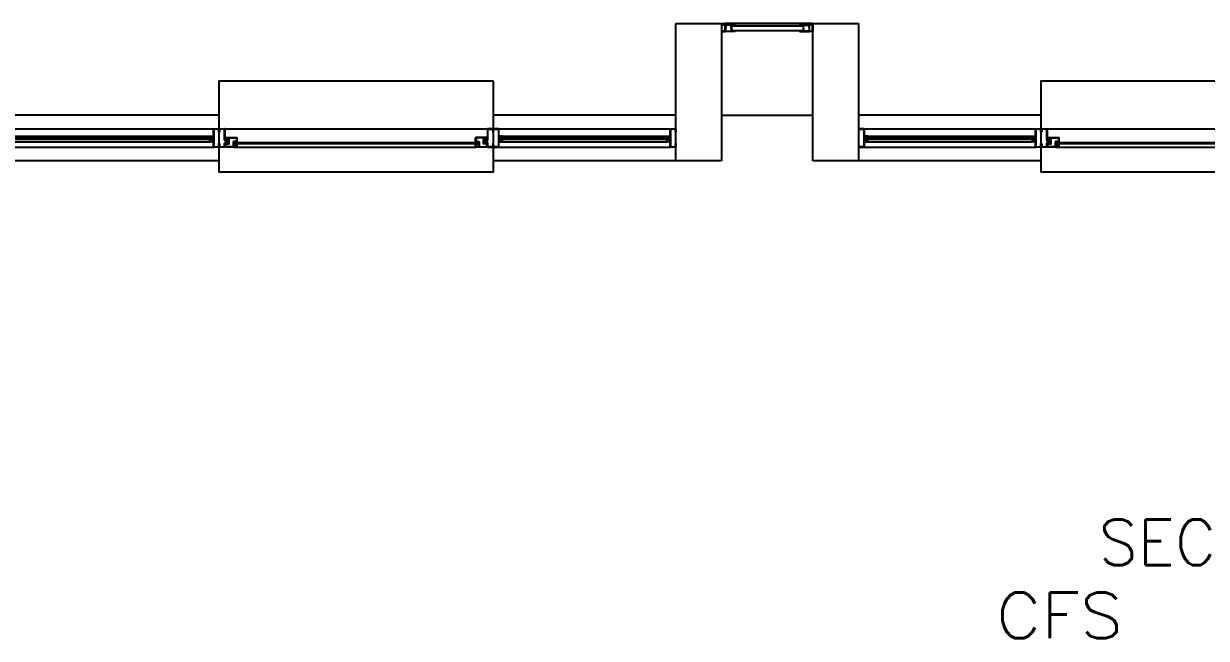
# Model space of a CAD drawing. Header units: millimetres. Extents: x 2686 to 2939, y 1294 to 1441.
# Drawn here: x 2905.04 to 2910.22, y 1361.48 to 1364.17 of the extents above; entities that cross this region are included whole.
import ezdxf

# ---------------------------------------------------------------- set-up
doc = ezdxf.new("R2010")
doc.units = ezdxf.units.MM
for name, color, linetype in [('AR-ALV', 2, 'Continuous'), ('AR-ESQ', 1, 'Continuous'), ('AR-ESTC', 3, 'Continuous'), ('AR-PEITORIL', 1, 'Continuous'), ('AR-PORTA', 1, 'Continuous'), ('AR-TXTCONG', 2, 'Continuous'), ('BC- VISTA', 1, 'Continuous'), ('BGR- VISTA', 12, 'Continuous'), ('DT-ESQ-BAGUETE-C', 1, 'Continuous'), ('DT-ESQ-MARCO-V', 1, 'Continuous'), ('DT-ESQ-PERFIL CADEIRA-C', 2, 'Continuous'), ('DT-ESQ-PERFIL CADEIRA-V', 2, 'Continuous'), ('DT-ESQ-PERFIL U-C', 2, 'Continuous'), ('DT-ESQ-PERFIL U-V', 1, 'Continuous'), ('DT-ESQ-VENEZIANA-C', 1, 'Continuous'), ('DT-ESQ-VENEZIANA-V', 1, 'Continuous'), ('DT-ESQ-VIDRO-C', 2, 'Continuous'), ('DT-TXTMOD', 1, 'Continuous'), ('TEXTO', 2, 'Continuous')]:
    doc.layers.add(name, color=color, linetype=linetype)
doc.styles.add('S10', font='simplex.shx', dxfattribs={"height": 0.1})
doc.styles.add('S16', font='simplex.shx', dxfattribs={"width": 1.1, "height": 0.16})
doc.styles.add('UNB-100', font='simplex.shx', dxfattribs={"height": 0.2})

# ---------------------------------------------------------------- blocks, each defined once
blk = doc.blocks.new('EF01A-P')
at = {"layer": 'DT-ESQ-BAGUETE-C', "ltscale": 0.1}
for points in [[(0.0015, 0.035), (0.015, 0.035), (0.015, 0.0335), (0.0015, 0.0335), (0.0015, 0.005), (0.015, 0.005), (0.015, 0.0035), (0.0015, 0.0035, -0.414214), (0, 0.005), (0, 0.0335, -0.414214)], [(0.3985, 0.035), (0.385, 0.035), (0.385, 0.0335), (0.3985, 0.0335), (0.3985, 0.005), (0.385, 0.005), (0.385, 0.0035), (0.3985, 0.0035, 0.414214), (0.4, 0.005), (0.4, 0.0335, 0.414214)]]:
    blk.add_lwpolyline(points, format="xyb", close=True, dxfattribs=at)
at = {"layer": 'DT-ESQ-PERFIL CADEIRA-C', "ltscale": 0.1}
for points in [[(0.01, 0.0015), (0.01, 0.003), (0.0015, 0.003, 1), (0.0015, 0), (0.015, 0, 0.414214), (0.0165, 0.0015), (0.0165, 0.0335), (0.043, 0.0335)], [(0.043, 0.0065), (0.018, 0.0065), (0.018, 0.0165), (0.0165, 0.0165), (0.0165, 0.0065, 0.414214), (0.018, 0.005), (0.043, 0.005), (0.0565, 0.005, 1), (0.0565, 0.008), (0.043, 0.008), (0.043, 0.02), (0.043, 0.032), (0.0565, 0.032, 1), (0.0565, 0.035), (0.043, 0.035), (0.0165, 0.035, 0.414214), (0.015, 0.0335), (0.015, 0.0015), (0.0015, 0.0015)], [(0.0415, 0.02), (0.0415, 0.032, -0.414214), (0.043, 0.0335), (0.0565, 0.0335)], [(0.0415, 0.02), (0.0415, 0.008, 0.414214), (0.043, 0.0065), (0.0565, 0.0065)], [(0.357, 0.0065), (0.382, 0.0065), (0.382, 0.0165), (0.3835, 0.0165), (0.3835, 0.0065, -0.414214), (0.382, 0.005), (0.357, 0.005), (0.3435, 0.005, -1), (0.3435, 0.008), (0.357, 0.008), (0.357, 0.02), (0.357, 0.032), (0.3435, 0.032, -1), (0.3435, 0.035), (0.357, 0.035), (0.3835, 0.035, -0.414214), (0.385, 0.0335), (0.385, 0.0015), (0.3985, 0.0015)], [(0.3585, 0.02), (0.3585, 0.032, 0.414214), (0.357, 0.0335), (0.3435, 0.0335)], [(0.3585, 0.02), (0.3585, 0.008, -0.414214), (0.357, 0.0065), (0.3435, 0.0065)], [(0.39, 0.0015), (0.39, 0.003), (0.3985, 0.003, -1), (0.3985, 0), (0.385, 0, -0.414214), (0.3835, 0.0015), (0.3835, 0.0335), (0.357, 0.0335)]]:
    blk.add_lwpolyline(points, format="xyb", dxfattribs=at)
at = {"layer": 'DT-ESQ-PERFIL CADEIRA-V', "ltscale": 0.1}
blk.add_line((0.015, 0), (0.385, 0), dxfattribs=at)
at = {"layer": 'DT-ESQ-VENEZIANA-C', "ltscale": 0.1}
for p, q in [((0.043, 0.0105), (0.357, 0.0105)), ((0.043, 0.009), (0.357, 0.009))]:
    blk.add_line(p, q, dxfattribs=at)
at = {"layer": 'DT-ESQ-VENEZIANA-V', "ltscale": 0.1}
blk.add_line((0.043, 0.031), (0.357, 0.031), dxfattribs=at)
blk = doc.blocks.new('BGR12')
at = {"layer": 'BC- VISTA'}
blk.add_lwpolyline([(0, 0.4), (0, 0), (-1.2, 0), (-1.2, 0.4)], close=True, dxfattribs=at)
blk = doc.blocks.new('EF72-P')
at = {"layer": 'AR-PEITORIL'}
for p, q in [((0.8, 0.2), (0, 0.2)), ((3.2, 0.2), (2, 0.2)), ((5.2, 0.2), (4.4, 0.2)), ((0.8, 0), (0, 0)), ((3.2, 0), (2, 0)), ((5.2, 0), (4.4, 0))]:
    blk.add_line(p, q, dxfattribs=at)
at = {"layer": 'DT-ESQ-BAGUETE-C', "ltscale": 0.1}
for points in [[(0.039, 0.095), (0.0255, 0.095), (0.0255, 0.0935), (0.039, 0.0935), (0.039, 0.0845), (0.0255, 0.0845), (0.0255, 0.083), (0.039, 0.083, 0.336705), (0.0404, 0.0841, 0.068021), (0.0405, 0.0845), (0.0405, 0.0935, 0.414214)], [(0.761, 0.095), (0.7745, 0.095), (0.7745, 0.0935), (0.761, 0.0935), (0.761, 0.0845), (0.7745, 0.0845), (0.7745, 0.083), (0.761, 0.083, -0.336705), (0.7596, 0.0841, -0.068021), (0.7595, 0.0845), (0.7595, 0.0935, -0.414214)], [(0.8765, 0.072), (0.863, 0.072), (0.863, 0.0705), (0.8765, 0.0705), (0.8765, 0.0615), (0.863, 0.0615), (0.863, 0.06), (0.8765, 0.06, 0.336705), (0.8779, 0.0611, 0.068021), (0.878, 0.0615), (0.878, 0.0705, 0.414214)], [(3.161, 0.095), (3.1745, 0.095), (3.1745, 0.0935), (3.161, 0.0935), (3.161, 0.0845), (3.1745, 0.0845), (3.1745, 0.083), (3.161, 0.083, -0.336705), (3.1596, 0.0841, -0.068021), (3.1595, 0.0845), (3.1595, 0.0935, -0.414214)], [(3.2765, 0.072), (3.263, 0.072), (3.263, 0.0705), (3.2765, 0.0705), (3.2765, 0.0615), (3.263, 0.0615), (3.263, 0.06), (3.2765, 0.06, 0.336705), (3.2779, 0.0611, 0.068021), (3.278, 0.0615), (3.278, 0.0705, 0.414214)], [(4.3235, 0.072), (4.337, 0.072), (4.337, 0.0705), (4.3235, 0.0705), (4.3235, 0.0615), (4.337, 0.0615), (4.337, 0.06), (4.3235, 0.06, -0.336705), (4.3221, 0.0611, -0.068021), (4.322, 0.0615), (4.322, 0.0705, -0.414214)], [(4.439, 0.095), (4.4255, 0.095), (4.4255, 0.0935), (4.439, 0.0935), (4.439, 0.0845), (4.4255, 0.0845), (4.4255, 0.083), (4.439, 0.083, 0.336705), (4.4404, 0.0841, 0.068021), (4.4405, 0.0845), (4.4405, 0.0935, 0.414214)], [(5.161, 0.095), (5.1745, 0.095), (5.1745, 0.0935), (5.161, 0.0935), (5.161, 0.0845), (5.1745, 0.0845), (5.1745, 0.083), (5.161, 0.083, -0.336705), (5.1596, 0.0841, -0.068021), (5.1595, 0.0845), (5.1595, 0.0935, -0.414214)]]:
    blk.add_lwpolyline(points, format="xyb", close=True, dxfattribs=at)
at = {"layer": 'DT-ESQ-MARCO-V', "ltscale": 0.1}
for p, q in [((0.0235, 0.14), (0.7765, 0.14)), ((0.8235, 0.14), (1.9765, 0.14)), ((2.0235, 0.14), (3.1765, 0.14)), ((3.2235, 0.14), (4.3765, 0.14)), ((4.4235, 0.14), (5.1765, 0.14)), ((0.0235, 0.06), (0.7765, 0.06)), ((0.876, 0.06), (1.9235, 0.06)), ((2.0235, 0.06), (3.1765, 0.06)), ((3.276, 0.06), (4.3235, 0.06)), ((4.4235, 0.06), (5.1765, 0.06))]:
    blk.add_line(p, q, dxfattribs=at)
at = {"layer": 'DT-ESQ-PERFIL U-C', "ltscale": 0.1}
for p, q in [((0.8, 0.125), (0.8, 0.1385)), ((0.8015, 0.125), (0.8, 0.125)), ((0.8015, 0.14), (0.8235, 0.14)), ((0.8235, 0.1385), (0.8015, 0.1385)), ((0.8015, 0.1385), (0.8015, 0.125)), ((0.8235, 0.14), (0.8235, 0.14)), ((0.8235, 0.09), (0.8235, 0.1385)), ((0.825, 0.14), (0.825, 0.14)), ((0.825, 0.1385), (0.825, 0.0915)), ((3.2, 0.125), (3.2, 0.1385)), ((3.2015, 0.125), (3.2, 0.125)), ((3.2015, 0.14), (3.2235, 0.14)), ((3.2235, 0.1385), (3.2015, 0.1385)), ((3.2015, 0.1385), (3.2015, 0.125)), ((3.2235, 0.14), (3.2235, 0.14)), ((3.2235, 0.09), (3.2235, 0.1385)), ((3.225, 0.14), (3.225, 0.14)), ((3.225, 0.1385), (3.225, 0.0915)), ((4.375, 0.14), (4.375, 0.14)), ((0.8, 0.0615), (0.8, 0.075)), ((0.8, 0.075), (0.8015, 0.075)), ((0.8015, 0.075), (0.8015, 0.062)), ((0.8235, 0.06), (0.8015, 0.06)), ((0.802, 0.0615), (0.8235, 0.0615)), ((0.8235, 0.0615), (0.8235, 0.077)), ((0.825, 0.0885), (0.825, 0.0885)), ((0.825, 0.0885), (0.838, 0.0885)), ((0.838, 0.0785), (0.825, 0.0785)), ((0.825, 0.077), (0.825, 0.0615)), ((0.825, 0.077), (0.838, 0.077)), ((0.838, 0.09), (0.8265, 0.09)), ((0.838, 0.0885), (0.838, 0.0785)), ((0.8395, 0.0785), (0.8395, 0.0885)), ((3.2, 0.0615), (3.2, 0.075)), ((3.2, 0.075), (3.2015, 0.075)), ((3.2015, 0.075), (3.2015, 0.062)), ((3.2235, 0.06), (3.2015, 0.06)), ((3.202, 0.0615), (3.2235, 0.0615)), ((3.2235, 0.0615), (3.2235, 0.077)), ((3.225, 0.0885), (3.225, 0.0885)), ((3.225, 0.0885), (3.238, 0.0885)), ((3.238, 0.0785), (3.225, 0.0785)), ((3.225, 0.077), (3.225, 0.0615)), ((3.225, 0.077), (3.238, 0.077)), ((3.238, 0.09), (3.2265, 0.09)), ((3.238, 0.0885), (3.238, 0.0785)), ((3.2395, 0.0785), (3.2395, 0.0885))]:
    blk.add_line(p, q, dxfattribs=at)
for points in [[(0.025, 0.0691), (0.025, 0.105), (0.0385, 0.105, 1), (0.0385, 0.108), (0.025, 0.108), (0.025, 0.1385, 0.414214), (0.0235, 0.14), (0.0015, 0.14, 0.414214), (0, 0.1385), (0, 0.125), (0.0015, 0.125), (0.0015, 0.1385), (0.0235, 0.1385), (0.0235, 0.108, 0.414214), (0.025, 0.1065, 0.414214), (0.0235, 0.105), (0.0235, 0.0691), (0.0235, 0.0615), (0.0015, 0.0615), (0.0015, 0.075), (0, 0.075), (0, 0.0615, 0.414214), (0.0015, 0.06), (0.0235, 0.06, 0.414214), (0.025, 0.0615)], [(0.775, 0.0691), (0.775, 0.105), (0.7615, 0.105, -1), (0.7615, 0.108), (0.775, 0.108), (0.775, 0.1385, -0.414214), (0.7765, 0.14), (0.7985, 0.14, -0.414214), (0.8, 0.1385), (0.8, 0.125), (0.7985, 0.125), (0.7985, 0.1385), (0.7765, 0.1385), (0.7765, 0.108, -0.414214), (0.775, 0.1065, -0.414214), (0.7765, 0.105), (0.7765, 0.0691), (0.7765, 0.0615), (0.7985, 0.0615), (0.7985, 0.075), (0.8, 0.075), (0.8, 0.0615, -0.414214), (0.7985, 0.06), (0.7765, 0.06, -0.414214), (0.775, 0.0615)], [(3.175, 0.0691), (3.175, 0.105), (3.1615, 0.105, -1), (3.1615, 0.108), (3.175, 0.108), (3.175, 0.1385, -0.414214), (3.1765, 0.14), (3.1985, 0.14, -0.414214), (3.2, 0.1385), (3.2, 0.125), (3.1985, 0.125), (3.1985, 0.1385), (3.1765, 0.1385), (3.1765, 0.108, -0.414214), (3.175, 0.1065, -0.414214), (3.1765, 0.105), (3.1765, 0.0691), (3.1765, 0.0615), (3.1985, 0.0615), (3.1985, 0.075), (3.2, 0.075), (3.2, 0.0615, -0.414214), (3.1985, 0.06), (3.1765, 0.06, -0.414214), (3.175, 0.0615)], [(4.3765, 0.077, 0.414214), (4.375, 0.0785), (4.362, 0.0785), (4.362, 0.0885), (4.375, 0.0885), (4.375, 0.0885, 0.414214), (4.3765, 0.09), (4.3765, 0.1385), (4.3985, 0.1385), (4.3985, 0.125), (4.4, 0.125), (4.4, 0.1385, 0.414214), (4.3985, 0.14), (4.3765, 0.14), (4.3765, 0.14, 0.414214), (4.375, 0.1385), (4.375, 0.0915, -0.414214), (4.3735, 0.09), (4.362, 0.09, 0.414214), (4.3605, 0.0885), (4.3605, 0.0785, 0.414214), (4.362, 0.077), (4.375, 0.077), (4.375, 0.0615, 0.414214), (4.3765, 0.06), (4.3985, 0.06, 0.414214), (4.4, 0.0615), (4.4, 0.075), (4.3985, 0.075), (4.3985, 0.062, -0.414214), (4.398, 0.0615), (4.3765, 0.0615)], [(4.425, 0.0691), (4.425, 0.105), (4.4385, 0.105, 1), (4.4385, 0.108), (4.425, 0.108), (4.425, 0.1385, 0.414214), (4.4235, 0.14), (4.4015, 0.14, 0.414214), (4.4, 0.1385), (4.4, 0.125), (4.4015, 0.125), (4.4015, 0.1385), (4.4235, 0.1385), (4.4235, 0.108, 0.414214), (4.425, 0.1065, 0.414214), (4.4235, 0.105), (4.4235, 0.0691), (4.4235, 0.0615), (4.4015, 0.0615), (4.4015, 0.075), (4.4, 0.075), (4.4, 0.0615, 0.414214), (4.4015, 0.06), (4.4235, 0.06, 0.414214), (4.425, 0.0615)], [(5.175, 0.0691), (5.175, 0.105), (5.1615, 0.105, -1), (5.1615, 0.108), (5.175, 0.108), (5.175, 0.1385, -0.414214), (5.1765, 0.14), (5.1985, 0.14, -0.414214), (5.2, 0.1385), (5.2, 0.125), (5.1985, 0.125), (5.1985, 0.1385), (5.1765, 0.1385), (5.1765, 0.108, -0.414214), (5.175, 0.1065, -0.414214), (5.1765, 0.105), (5.1765, 0.0691), (5.1765, 0.0615), (5.1985, 0.0615), (5.1985, 0.075), (5.2, 0.075), (5.2, 0.0615, -0.414214), (5.1985, 0.06), (5.1765, 0.06, -0.414214), (5.175, 0.0615)], [(0.8285, 0.06, -0.414214), (0.827, 0.0615), (0.827, 0.0735, -0.414214), (0.8285, 0.075), (0.8415, 0.075), (0.8415, 0.092), (0.8285, 0.092, -0.414214), (0.827, 0.0935), (0.827, 0.1005, -0.414214), (0.8285, 0.102), (0.8755, 0.102, -0.414214), (0.877, 0.1005), (0.877, 0.0835, -0.414214), (0.8755, 0.082), (0.8625, 0.082), (0.8625, 0.0615, -0.414214), (0.861, 0.06)], [(0.843, 0.092, 0.414214), (0.8415, 0.0935), (0.8285, 0.0935), (0.8285, 0.1005), (0.8755, 0.1005), (0.8755, 0.0835), (0.8625, 0.0835, 0.414214), (0.861, 0.082), (0.861, 0.0615), (0.8285, 0.0615), (0.8285, 0.0735), (0.8415, 0.0735, 0.414214), (0.843, 0.075)], [(3.2285, 0.06, -0.414214), (3.227, 0.0615), (3.227, 0.0735, -0.414214), (3.2285, 0.075), (3.2415, 0.075), (3.2415, 0.092), (3.2285, 0.092, -0.414214), (3.227, 0.0935), (3.227, 0.1005, -0.414214), (3.2285, 0.102), (3.2755, 0.102, -0.414214), (3.277, 0.1005), (3.277, 0.0835, -0.414214), (3.2755, 0.082), (3.2625, 0.082), (3.2625, 0.0615, -0.414214), (3.261, 0.06)], [(3.243, 0.092, 0.414214), (3.2415, 0.0935), (3.2285, 0.0935), (3.2285, 0.1005), (3.2755, 0.1005), (3.2755, 0.0835), (3.2625, 0.0835, 0.414214), (3.261, 0.082), (3.261, 0.0615), (3.2285, 0.0615), (3.2285, 0.0735), (3.2415, 0.0735, 0.414214), (3.243, 0.075)], [(4.3715, 0.0615), (4.3715, 0.0735), (4.3585, 0.0735, -0.414214), (4.357, 0.075), (4.357, 0.092, -0.414214), (4.3585, 0.0935), (4.3715, 0.0935), (4.3715, 0.1005), (4.3245, 0.1005), (4.3245, 0.0835), (4.3375, 0.0835, -0.414214), (4.339, 0.082), (4.339, 0.0615)]]:
    blk.add_lwpolyline(points, format="xyb", close=True, dxfattribs=at)
for points in [[(0.025, 0.1065), (0.0385, 0.1065)], [(0.775, 0.1065), (0.7615, 0.1065)], [(3.175, 0.1065), (3.1615, 0.1065)], [(4.425, 0.1065), (4.4385, 0.1065)], [(5.175, 0.1065), (5.1615, 0.1065)]]:
    blk.add_lwpolyline(points, dxfattribs=at)
blk.add_lwpolyline([(4.3715, 0.102, -0.414214), (4.373, 0.1005), (4.373, 0.0935, -0.414214), (4.3715, 0.092), (4.3585, 0.092), (4.3585, 0.075), (4.3715, 0.075, -0.414214), (4.373, 0.0735), (4.373, 0.0615, -0.414214), (4.3715, 0.06), (4.339, 0.06, -0.414214), (4.3375, 0.0615), (4.3375, 0.082), (4.3245, 0.082, -0.414214), (4.323, 0.0835), (4.323, 0.1005, -0.414214), (4.3245, 0.102), (4.3715, 0.102), (4.3245, 0.102, 0.414214), (4.323, 0.1005)], format="xyb", dxfattribs=at)
for centre, radius, start, end in [((0.8015, 0.1385), 0.0015, 90, 180), ((0.8235, 0.1385), 0.0015, 0, 90), ((3.2015, 0.1385), 0.0015, 90, 180), ((3.2235, 0.1385), 0.0015, 0, 90), ((0.8015, 0.0615), 0.0015, 180, 270), ((0.802, 0.062), 0.0005, 180, 270), ((0.825, 0.09), 0.0015, 180, 270), ((0.825, 0.077), 0.0015, 90, 180), ((0.8235, 0.0615), 0.0015, 270, 0), ((0.8265, 0.0915), 0.0015, 180, 270), ((0.838, 0.0885), 0.0015, 360, 90), ((0.838, 0.0785), 0.0015, 270, 0), ((3.2015, 0.0615), 0.0015, 180, 270), ((3.202, 0.062), 0.0005, 180, 270), ((3.225, 0.09), 0.0015, 180, 270), ((3.225, 0.077), 0.0015, 90, 180), ((3.2235, 0.0615), 0.0015, 270, 0), ((3.2265, 0.0915), 0.0015, 180, 270), ((3.238, 0.0885), 0.0015, 360, 90), ((3.238, 0.0785), 0.0015, 270, 0)]:
    blk.add_arc(centre, radius, start, end, dxfattribs=at)
at = {"layer": 'DT-ESQ-PERFIL U-V', "ltscale": 0.1}
for p, q in [((0.0395, 0.108), (0.7615, 0.108)), ((2.0395, 0.108), (3.1615, 0.108)), ((4.4395, 0.108), (5.1615, 0.108)), ((0.039, 0.095), (0.761, 0.095)), ((0.039, 0.083), (0.761, 0.083)), ((2.039, 0.095), (3.161, 0.095)), ((2.039, 0.083), (3.161, 0.083)), ((4.439, 0.095), (5.161, 0.095)), ((4.439, 0.083), (5.161, 0.083))]:
    blk.add_line(p, q, dxfattribs=at)
at = {"layer": 'DT-ESQ-VIDRO-C', "ltscale": 0.1}
for points in [[(0.773, 0.103), (0.773, 0.097), (0.027, 0.097), (0.027, 0.103), (0.773, 0.103)], [(3.173, 0.103), (3.173, 0.097), (2.027, 0.097), (2.027, 0.103), (3.173, 0.103)], [(5.173, 0.103), (5.173, 0.097), (4.427, 0.097), (4.427, 0.103), (5.173, 0.103)]]:
    blk.add_lwpolyline(points, dxfattribs=at)
for points in [[(1.9355, 0.08), (1.9355, 0.074), (0.8645, 0.074), (0.8645, 0.08)], [(4.3355, 0.08), (4.3355, 0.074), (3.2645, 0.074), (3.2645, 0.08)]]:
    blk.add_lwpolyline(points, close=True, dxfattribs=at)
at = {"layer": 'BGR- VISTA'}
for p in [(2, -0.05), (4.4, -0.05)]:
    blk.add_blockref('BGR12', p, dxfattribs=at)
at = {"layer": 'DT-TXTMOD', "ltscale": 0.1, "style": 'S10', "flags": 3}
blk.add_attdef('EF72', (0.0463, 0.2378), '', height=0.1, dxfattribs=at)

msp = doc.modelspace()

# ---------------------------------------------------------------- linework, layer by layer
at = {"layer": 'AR-ALV'}
msp.add_line((2908.0957, 1363.7749), (2908.4957, 1363.7749), dxfattribs=at)
at = {"layer": 'AR-ESTC'}
for p, q in [((2907.8957, 1364.1749), (2908.0957, 1364.1749)), ((2907.8957, 1363.5749), (2907.8957, 1364.1749)), ((2908.0957, 1364.1749), (2908.0957, 1363.5749)), ((2908.4957, 1364.1749), (2908.6957, 1364.1749)), ((2908.4957, 1363.5749), (2908.4957, 1364.1749)), ((2908.6957, 1364.1749), (2908.6957, 1363.5749)), ((2908.0957, 1363.5749), (2907.8957, 1363.5749)), ((2908.6957, 1363.5749), (2908.4957, 1363.5749))]:
    msp.add_line(p, q, dxfattribs=at)

# ---------------------------------------------------------------- block references
at = {"layer": 'AR-ESQ', "rotation": 180}
msp.add_blockref('EF01A-P', (2908.4957, 1364.1749), dxfattribs=at)
at = {"layer": 'AR-PORTA'}
for p in [(2902.6957, 1363.5749), (2908.6957, 1363.5749)]:
    msp.add_blockref('EF72-P', p, dxfattribs=at)

# ---------------------------------------------------------------- texts
at = {"layer": 'AR-TXTCONG', "style": 'S16', "width": 1.1}
msp.add_text('CFS', height=0.2, rotation=360, dxfattribs=at).set_placement((2909.2969, 1361.4842))
at = {"layer": 'TEXTO', "style": 'UNB-100'}
msp.add_text('SECRETARIA', height=0.2, dxfattribs=at).set_placement((2909.7463, 1361.8047))

doc.saveas('drawing.dxf')
